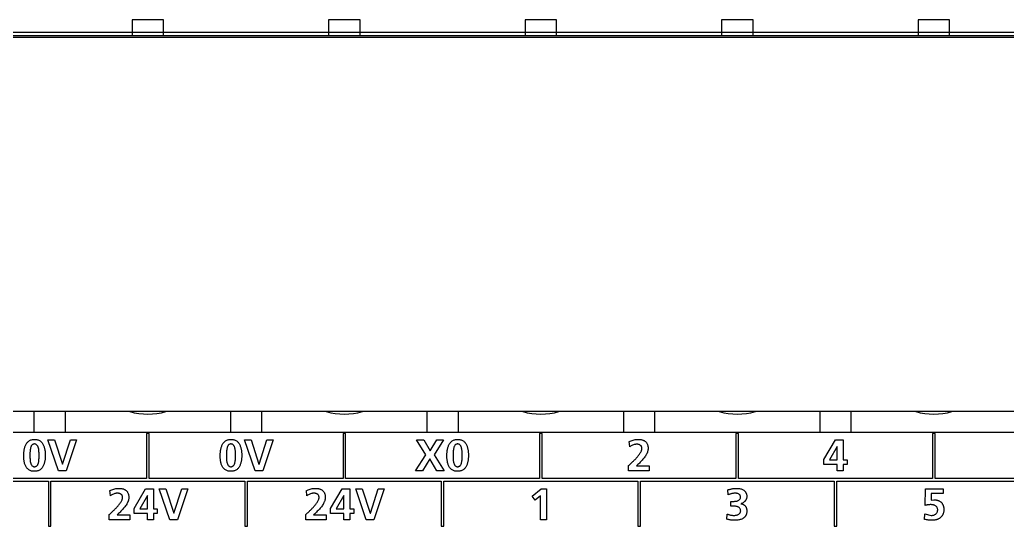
# Model space of a CAD drawing. Extents: x 147 to 432, y 261 to 358.
# Drawn here: x 211.81 to 250.1, y 336.33 to 355.98 of the extents above; entities that cross this region are included whole.
import ezdxf

# ---------------------------------------------------------------- set-up
doc = ezdxf.new("R2010")
doc.units = 0
doc.header["$MEASUREMENT"] = 0
doc.layers.get('0').update_dxf_attribs({"linetype": 'CONTINUOUS'})

msp = doc.modelspace()

# ---------------------------------------------------------------- linework, layer by layer
at = {"color": 7, "linetype": 'Continuous'}
for p, q in [((216.16553, 355.97723), (216.16553, 355.35938)), ((223.78553, 355.97723), (223.78553, 355.35938)), ((231.40553, 355.97723), (231.40553, 355.35938)), ((239.02553, 355.97723), (239.02553, 355.35938)), ((246.64553, 355.97723), (246.64553, 355.35938)), ((291.57553, 355.47723), (187.35553, 355.47723)), ((427.12073, 355.35939), (188.24033, 355.35939)), ((212.35553, 340.7772), (212.35553, 339.97721)), ((213.57553, 339.97721), (213.57553, 340.7772)), ((219.97553, 340.7772), (219.97553, 339.97721)), ((221.19553, 339.97721), (221.19553, 340.7772)), ((227.59553, 340.7772), (227.59553, 339.97721)), ((228.81553, 339.97721), (228.81553, 340.7772)), ((235.21553, 340.7772), (235.21553, 339.97721)), ((236.43553, 339.97721), (236.43553, 340.7772)), ((242.83553, 340.7772), (242.83553, 339.97721)), ((244.05553, 339.97721), (244.05553, 340.7772)), ((216.82416, 339.92695), (216.72425, 339.92695)), ((216.72425, 339.92695), (216.72425, 338.1765)), ((216.82416, 338.1765), (216.82416, 339.92695)), ((224.34411, 339.92695), (224.34411, 338.1765)), ((224.44402, 339.92695), (224.34411, 339.92695)), ((224.44402, 338.1765), (224.44402, 339.92695)), ((232.06388, 339.92695), (231.96397, 339.92695)), ((231.96397, 339.92695), (231.96397, 338.1765)), ((232.06388, 338.1765), (232.06388, 339.92695)), ((239.58384, 339.92695), (239.58384, 338.1765)), ((239.68374, 339.92695), (239.58384, 339.92695)), ((239.68374, 338.1765), (239.68374, 339.92695)), ((247.30361, 339.92695), (247.2037, 339.92695)), ((247.2037, 339.92695), (247.2037, 338.1765)), ((247.30361, 338.1765), (247.30361, 339.92695)), ((213.31137, 338.47863), (212.89933, 339.67718)), ((212.89933, 339.67718), (213.15685, 339.67718)), ((213.15685, 339.67718), (213.46433, 338.73615)), ((213.46777, 338.73615), (213.77163, 339.67718)), ((214.01038, 339.67718), (213.60678, 338.47863)), ((213.77163, 339.67718), (214.01038, 339.67718)), ((220.51919, 339.67718), (220.77672, 339.67718)), ((220.93123, 338.47863), (220.51919, 339.67718)), ((220.77672, 339.67718), (221.08419, 338.73615)), ((221.08763, 338.73615), (221.39149, 339.67718)), ((221.63024, 339.67718), (221.22664, 338.47863)), ((221.39149, 339.67718), (221.63024, 339.67718)), ((227.55201, 339.10202), (227.19493, 339.67718)), ((227.19493, 339.67718), (227.47312, 339.67718)), ((227.47312, 339.67718), (227.72375, 339.24964)), ((227.72375, 339.24964), (227.97972, 339.67718)), ((228.23724, 339.67718), (227.87654, 339.10202)), ((227.97972, 339.67718), (228.23724, 339.67718)), ((235.46298, 339.41277), (235.44421, 339.61189)), ((242.99362, 338.92167), (243.44183, 339.67718)), ((243.50694, 339.42655), (243.20997, 338.90617)), ((243.44183, 339.67718), (243.74052, 339.67718)), ((243.51038, 339.42655), (243.50694, 339.42655)), ((243.51038, 338.90617), (243.51038, 339.42655)), ((243.74052, 339.67718), (243.74052, 338.90617)), ((227.15875, 338.47863), (227.55201, 339.10202)), ((227.70997, 338.94579), (227.43023, 338.47863)), ((227.98644, 338.47863), (227.70997, 338.94579)), ((227.87654, 339.10202), (228.2698, 338.47863)), ((213.46433, 338.73615), (213.46777, 338.73615)), ((221.08419, 338.73615), (221.08763, 338.73615)), ((235.41665, 338.47863), (235.41665, 338.67948)), ((235.72395, 338.66759), (236.2135, 338.66759)), ((236.2135, 338.66759), (236.2135, 338.47863)), ((242.99362, 338.72754), (242.99362, 338.92167)), ((243.51038, 338.72754), (242.99362, 338.72754)), ((243.20997, 338.90617), (243.51038, 338.90617)), ((243.51038, 338.47863), (243.51038, 338.72754)), ((243.74052, 338.90617), (243.89331, 338.90617)), ((243.89331, 338.72754), (243.74052, 338.72754)), ((243.74052, 338.72754), (243.74052, 338.47863)), ((243.89331, 338.90617), (243.89331, 338.72754)), ((216.72425, 338.1765), (209.20395, 338.1765)), ((213.60678, 338.47863), (213.31137, 338.47863)), ((224.34411, 338.1765), (216.82416, 338.1765)), ((221.22664, 338.47863), (220.93123, 338.47863)), ((231.96397, 338.1765), (224.44402, 338.1765)), ((227.43023, 338.47863), (227.15875, 338.47863)), ((228.2698, 338.47863), (227.98644, 338.47863)), ((239.58384, 338.1765), (232.06388, 338.1765)), ((236.2135, 338.47863), (235.41665, 338.47863)), ((247.2037, 338.1765), (239.68374, 338.1765)), ((243.74052, 338.47863), (243.51038, 338.47863)), ((254.82356, 338.1765), (247.30361, 338.1765)), ((205.49444, 338.07659), (212.91432, 338.07659)), ((212.91432, 338.07659), (212.91432, 336.32682)), ((213.01423, 336.32682), (213.01423, 338.07659)), ((213.01423, 338.07659), (220.53418, 338.07659)), ((220.53418, 338.07659), (220.53418, 336.32682)), ((220.63409, 338.07659), (228.15404, 338.07659)), ((220.63409, 336.32682), (220.63409, 338.07659)), ((228.15404, 338.07659), (228.15404, 336.32682)), ((228.25395, 338.07659), (235.7739, 338.07659)), ((228.25395, 336.32682), (228.25395, 338.07659)), ((235.7739, 338.07659), (235.7739, 336.32682)), ((235.87381, 338.07659), (243.39377, 338.07659)), ((235.87381, 336.32682), (235.87381, 338.07659)), ((243.39377, 338.07659), (243.39377, 336.32682)), ((243.49367, 336.32682), (243.49367, 338.07659)), ((243.49367, 338.07659), (251.01363, 338.07659)), ((215.32244, 337.51245), (215.30349, 337.71158)), ((216.24021, 337.02136), (216.68842, 337.77686)), ((216.7537, 337.52623), (216.45657, 337.00585)), ((216.68842, 337.77686), (216.98728, 337.77686)), ((216.75715, 337.52623), (216.7537, 337.52623)), ((216.75715, 337.00585), (216.75715, 337.52623)), ((216.98728, 337.77686), (216.98728, 337.00585)), ((217.21397, 337.77686), (217.47166, 337.77686)), ((217.62618, 336.57832), (217.21397, 337.77686)), ((217.47166, 337.77686), (217.77897, 336.83584)), ((217.78241, 336.83584), (218.08627, 337.77686)), ((218.32501, 337.77686), (217.92142, 336.57832)), ((218.08627, 337.77686), (218.32501, 337.77686)), ((222.94265, 337.51245), (222.9237, 337.71158)), ((223.86042, 337.02136), (224.30863, 337.77686)), ((224.37391, 337.52623), (224.07677, 337.00585)), ((224.30863, 337.77686), (224.60749, 337.77686)), ((224.37736, 337.52623), (224.37391, 337.52623)), ((224.37736, 337.00585), (224.37736, 337.52623)), ((224.60749, 337.77686), (224.60749, 337.00585)), ((224.83418, 337.77686), (225.09187, 337.77686)), ((225.24638, 336.57832), (224.83418, 337.77686)), ((225.09187, 337.77686), (225.39917, 336.83584)), ((225.40262, 336.83584), (225.70647, 337.77686)), ((225.94522, 337.77686), (225.54163, 336.57832)), ((225.70647, 337.77686), (225.94522, 337.77686)), ((231.67269, 337.49523), (232.02288, 337.77686)), ((231.79292, 337.33899), (231.67269, 337.49523)), ((231.9955, 337.50384), (231.79292, 337.33899)), ((231.9955, 336.57832), (231.9955, 337.50384)), ((232.02288, 337.77686), (232.23596, 337.77686)), ((232.23596, 337.77686), (232.23596, 336.57832)), ((239.28497, 337.54501), (239.27119, 337.73742)), ((246.91689, 337.13298), (246.92895, 337.77686)), ((246.92895, 337.77686), (247.61745, 337.77686)), ((247.15547, 337.59824), (247.15047, 337.34244)), ((247.61745, 337.59824), (247.15547, 337.59824)), ((247.61745, 337.77686), (247.61745, 337.59824)), ((239.38454, 337.10369), (239.38454, 337.29266)), ((239.38454, 337.29266), (239.49444, 337.29266)), ((239.50133, 337.10369), (239.38454, 337.10369)), ((247.15047, 337.34244), (247.26037, 337.3545)), ((215.2761, 336.57832), (215.2761, 336.77916)), ((215.58341, 336.76728), (216.07278, 336.76728)), ((216.07278, 336.76728), (216.07278, 336.57832)), ((216.24021, 336.82722), (216.24021, 337.02136)), ((216.75715, 336.82722), (216.24021, 336.82722)), ((216.45657, 337.00585), (216.75715, 337.00585)), ((216.75715, 336.57832), (216.75715, 336.82722)), ((216.98728, 337.00585), (217.14007, 337.00585)), ((217.14007, 336.82722), (216.98728, 336.82722)), ((216.98728, 336.82722), (216.98728, 336.57832)), ((217.14007, 337.00585), (217.14007, 336.82722)), ((217.77897, 336.83584), (217.78241, 336.83584)), ((222.89631, 336.57832), (222.89631, 336.77916)), ((223.20361, 336.76728), (223.69299, 336.76728)), ((223.69299, 336.76728), (223.69299, 336.57832)), ((223.86042, 336.82722), (223.86042, 337.02136)), ((224.37736, 336.82722), (223.86042, 336.82722)), ((224.07677, 337.00585), (224.37736, 337.00585)), ((224.37736, 336.57832), (224.37736, 336.82722)), ((224.60749, 337.00585), (224.76028, 337.00585)), ((224.60749, 336.82722), (224.60749, 336.57832)), ((224.76028, 336.82722), (224.60749, 336.82722)), ((224.76028, 337.00585), (224.76028, 336.82722)), ((225.39917, 336.83584), (225.40262, 336.83584)), ((239.23347, 336.59726), (239.24725, 336.80156)), ((246.89967, 336.5921), (246.90484, 336.80673)), ((246.90484, 336.80673), (247.15047, 336.74661)), ((212.91432, 336.32682), (213.01423, 336.32682)), ((216.07278, 336.57832), (215.2761, 336.57832)), ((216.98728, 336.57832), (216.75715, 336.57832)), ((217.92142, 336.57832), (217.62618, 336.57832)), ((220.53418, 336.32682), (220.63409, 336.32682)), ((223.69299, 336.57832), (222.89631, 336.57832)), ((224.60749, 336.57832), (224.37736, 336.57832)), ((225.54163, 336.57832), (225.24638, 336.57832)), ((228.15404, 336.32682), (228.25395, 336.32682)), ((232.23596, 336.57832), (231.9955, 336.57832)), ((235.7739, 336.32682), (235.87381, 336.32682)), ((243.39377, 336.32682), (243.49367, 336.32682))]:
    msp.add_line(p, q, dxfattribs=at)
for points in [[(217.38553, 355.97723), (216.16553, 355.97723)], [(217.38553, 355.35938), (217.38553, 355.97723)], [(225.00553, 355.97723), (223.78553, 355.97723)], [(225.00553, 355.35938), (225.00553, 355.97723)], [(232.62553, 355.97723), (231.40553, 355.97723)], [(232.62553, 355.35938), (232.62553, 355.97723)], [(240.24553, 355.97723), (239.02553, 355.97723)], [(240.24553, 355.35938), (240.24553, 355.97723)], [(247.86553, 355.97723), (246.64553, 355.97723)], [(247.86553, 355.35938), (247.86553, 355.97723)], [(431.72205, 355.29359), (183.639, 355.29359)], [(429.90553, 340.77723), (185.45553, 340.77723)], [(185.05553, 339.97723), (430.30553, 339.97723)], [(239.49444, 337.29266), (239.51488, 337.29291), (239.535303, 337.293861), (239.555685, 337.295486), (239.575992, 337.297852), (239.596181, 337.301073), (239.616189, 337.30527), (239.635934, 337.310565), (239.655297, 337.317118), (239.67411, 337.325112), (239.692126, 337.33476), (239.709011, 337.346269), (239.724307, 337.359815), (239.737458, 337.375441), (239.747913, 337.392984), (239.755273, 337.412038), (239.75938, 337.432038), (239.760577, 337.452435), (239.75941, 337.472839), (239.755896, 337.49297), (239.749529, 337.51321), (239.740487, 337.531525), (239.728622, 337.548148), (239.714247, 337.562659), (239.698128, 337.57468), (239.680282, 337.584632), (239.661417, 337.592493), (239.641881, 337.598504), (239.62192, 337.602912), (239.601703, 337.605939), (239.58134, 337.607754), (239.56091, 337.608517), (239.540465, 337.608414), (239.520037, 337.607574), (239.499649, 337.60605), (239.479325, 337.603828), (239.459089, 337.600911), (239.438964, 337.597306), (239.418974, 337.593018), (239.399139, 337.588057), (239.379189, 337.582342), (239.359734, 337.576056), (239.340497, 337.569131), (239.321497, 337.56158), (239.30275, 337.553421), (239.28497, 337.54501)], [(247.15047, 336.74661), (247.172246, 336.747192), (247.193958, 336.749015), (247.215528, 336.752091), (247.236863, 336.756503), (247.257851, 336.762346), (247.278352, 336.769715), (247.298188, 336.77872), (247.317137, 336.789462), (247.334932, 336.802022), (247.351268, 336.816426), (247.365821, 336.832627), (247.378305, 336.85047), (247.388503, 336.869712), (247.396319, 336.890038), (247.401786, 336.911123), (247.405035, 336.932655), (247.40625, 336.954401), (247.40559, 336.976183), (247.402905, 336.997798), (247.397945, 337.019006), (247.390876, 337.038731), (247.381068, 337.058174), (247.368851, 337.0762), (247.354441, 337.092529), (247.338171, 337.107005), (247.320379, 337.119605), (247.301437, 337.130362), (247.281617, 337.139405), (247.261151, 337.146872), (247.2409, 337.152729), (247.21964, 337.157495), (247.198147, 337.161073), (247.176499, 337.16355), (247.154758, 337.164997), (247.132974, 337.165524), (247.111186, 337.165271), (247.089413, 337.164397), (247.067675, 337.162887), (247.045993, 337.16072), (247.024389, 337.15788), (247.002886, 337.154358), (246.981506, 337.150148), (246.960274, 337.145253), (246.939209, 337.139679), (246.918332, 337.133438)]]:
    msp.add_lwpolyline(points, dxfattribs=at)
for points in [[(211.96054, 339.07446, -0.010953), (211.961595, 339.130794, -0.010492), (211.965059, 339.187038, -0.011932), (211.971022, 339.24307, -0.013786), (211.979853, 339.298719, -0.015828), (211.991962, 339.353745, -0.018686), (212.007819, 339.407807, -0.02217), (212.028021, 339.460394, -0.026656), (212.053245, 339.510755, -0.031873), (212.084157, 339.557826, -0.037171), (212.12126, 339.600175, -0.041909), (212.164558, 339.636136, -0.043154), (212.213321, 339.664244, -0.041311), (212.266158, 339.683668, -0.037377), (212.321376, 339.694552, -0.030607), (212.377587, 339.697851, -0.029986), (212.433833, 339.694544, -0.034972), (212.489139, 339.683989, -0.039622), (212.542263, 339.665339, -0.043165), (212.59153, 339.638125, -0.042645), (212.635438, 339.602906, -0.038563), (212.673048, 339.561014, -0.03347), (212.704243, 339.514132, -0.027839), (212.729489, 339.46378, -0.023048), (212.749496, 339.411118, -0.019124), (212.765019, 339.356959, -0.015896), (212.776723, 339.301843, -0.013545), (212.78517, 339.246118, -0.011596), (212.790817, 339.190052, -0.010022), (212.794038, 339.133794, -0.009019), (212.795118, 339.077455, -0.009067), (212.794201, 339.021111, -0.010344), (212.791099, 338.964848, -0.01185), (212.785506, 338.908779, -0.013714), (212.777068, 338.853068, -0.016098), (212.765329, 338.797962, -0.01931), (212.749732, 338.743826, -0.023189), (212.729617, 338.691208, -0.027989), (212.70424, 338.640926, -0.03297), (212.673449, 338.594849, -0.038512), (212.635804, 338.552988, -0.042592), (212.591884, 338.517793, -0.042884), (212.54262, 338.490571, -0.039722), (212.48951, 338.471893, -0.035149), (212.434221, 338.461358, -0.028852), (212.378014, 338.457965, -0.028084), (212.321731, 338.460769, -0.033589), (212.266265, 338.470463, -0.038627), (212.212772, 338.488041, -0.043432), (212.162908, 338.514143, -0.043429), (212.118298, 338.548467, -0.04033), (212.080101, 338.589818, -0.035307), (212.048568, 338.636469, -0.029276), (212.023292, 338.686803, -0.024134), (212.003514, 338.739549, -0.019706), (211.988407, 338.793826, -0.016166), (211.977225, 338.84905, -0.013601), (211.969336, 338.904843, -0.011238), (211.96423, 338.960959, -0.00889), (211.961378, 339.017238, -0.009359)], [(212.55465, 339.07446), (212.554612, 339.109443), (212.554179, 339.144424), (212.553222, 339.180047), (212.551519, 339.214987), (212.548863, 339.249868), (212.545039, 339.28464), (212.539763, 339.319219), (212.53266, 339.353467, 0.019545), (212.523244, 339.387149, 0.025877), (212.510821, 339.419832, 0.036257), (212.494478, 339.450723, 0.049722), (212.473152, 339.478387, 0.065162), (212.44607, 339.500392, 0.071121), (212.414126, 339.514314, 0.062212), (212.379612, 339.519189, 0.060898), (212.344815, 339.515785, 0.072691), (212.312904, 339.503542, 0.067222), (212.285052, 339.482535, 0.052771), (212.263067, 339.455411, 0.037834), (212.246243, 339.424771, 0.026839), (212.23349, 339.392211, 0.020192), (212.223832, 339.358597), (212.216545, 339.324385), (212.211121, 339.289827), (212.207171, 339.255069), (212.204412, 339.220196), (212.20261, 339.18526), (212.20157, 339.150292), (212.201111, 339.115312), (212.201012, 339.080329), (212.201032, 339.045345), (212.201308, 339.010363), (212.202097, 338.975389), (212.203607, 338.940439), (212.206045, 338.905543), (212.209643, 338.870747), (212.214688, 338.836133), (212.221562, 338.801838, 0.019634), (212.230762, 338.768097, 0.026154), (212.242999, 338.735344, 0.03683), (212.259215, 338.704388, 0.050678), (212.280512, 338.676705, 0.066329), (212.307668, 338.654793, 0.072566), (212.339722, 338.641151, 0.061151), (212.374288, 338.636604, 0.058766), (212.409077, 338.640101, 0.068343), (212.440901, 338.651929, 0.066189), (212.4692, 338.672332, 0.053578), (212.491759, 338.698977, 0.039232), (212.509089, 338.729331, 0.028074), (212.522208, 338.761744, 0.021135), (212.532099, 338.795289), (212.539511, 338.829474), (212.544975, 338.864025), (212.548903, 338.898785), (212.551601, 338.933663), (212.553305, 338.968604), (212.554222, 339.003575), (212.554627, 339.038556)], [(219.58041, 339.07446, -0.010952), (219.581465, 339.130794, -0.010491), (219.584929, 339.187038, -0.011931), (219.590891, 339.24307, -0.013786), (219.599722, 339.298718, -0.015828), (219.61183, 339.353745, -0.018686), (219.627686, 339.407807, -0.022171), (219.647888, 339.460394, -0.026657), (219.673111, 339.510755, -0.031874), (219.704023, 339.557827, -0.037172), (219.741125, 339.600175, -0.041909), (219.784424, 339.636136, -0.043154), (219.833187, 339.664244, -0.04131), (219.886024, 339.683668, -0.037376), (219.941241, 339.694552, -0.030606), (219.997453, 339.697851, -0.029986), (220.053699, 339.694544, -0.034974), (220.109005, 339.683989, -0.039623), (220.162128, 339.665339, -0.043167), (220.211395, 339.638124, -0.042646), (220.255302, 339.602906, -0.038563), (220.292911, 339.561012, -0.033469), (220.324106, 339.51413, -0.027839), (220.34935, 339.463778, -0.023047), (220.369357, 339.411116, -0.019123), (220.38488, 339.356957, -0.015895), (220.396584, 339.301841, -0.013544), (220.405031, 339.246118, -0.011596), (220.410677, 339.190052, -0.010022), (220.413898, 339.133795, -0.009018), (220.414978, 339.077455, -0.009067), (220.414061, 339.021112, -0.010343), (220.41096, 338.964849, -0.011849), (220.405367, 338.908779, -0.013713), (220.39693, 338.853069, -0.016097), (220.385192, 338.797963, -0.01931), (220.369595, 338.743826, -0.023189), (220.349482, 338.691208, -0.027989), (220.324105, 338.640926, -0.032971), (220.293316, 338.594849, -0.038513), (220.255671, 338.552987, -0.042593), (220.211751, 338.517792, -0.042886), (220.162487, 338.490571, -0.039722), (220.109378, 338.471892, -0.035149), (220.054089, 338.461358, -0.028852), (219.997882, 338.457965, -0.028084), (219.941599, 338.460769, -0.033587), (219.886133, 338.470463, -0.038626), (219.83264, 338.488041, -0.043432), (219.782776, 338.514142, -0.043429), (219.738165, 338.548465, -0.040331), (219.699968, 338.589816, -0.035309), (219.668435, 338.636466, -0.029277), (219.64316, 338.686801, -0.024135), (219.623381, 338.739547, -0.019707), (219.608275, 338.793824, -0.016166), (219.597094, 338.849048, -0.013601), (219.589205, 338.904841, -0.011237), (219.584099, 338.960956, -0.008889), (219.581248, 339.017236, -0.009359)], [(220.17451, 339.07446), (220.174472, 339.109443), (220.174039, 339.144424), (220.173082, 339.180047), (220.171379, 339.214987), (220.168723, 339.249868), (220.164899, 339.28464), (220.159624, 339.319219), (220.152521, 339.353467, 0.019544), (220.143105, 339.387149, 0.025876), (220.130683, 339.419832, 0.036256), (220.114341, 339.450723, 0.049723), (220.093015, 339.478388, 0.065165), (220.065933, 339.500393, 0.071129), (220.03399, 339.514315, 0.062214), (219.999476, 339.519189, 0.060897), (219.964678, 339.515784, 0.072675), (219.932771, 339.503542, 0.067219), (219.904919, 339.482536, 0.052772), (219.882932, 339.455413, 0.037836), (219.866107, 339.424774, 0.026841), (219.853353, 339.392214, 0.020194), (219.843694, 339.358601), (219.836406, 339.324389), (219.830982, 339.289831), (219.827032, 339.255073), (219.824272, 339.2202), (219.82247, 339.185264), (219.821431, 339.150296), (219.820971, 339.115316), (219.820872, 339.080333), (219.820892, 339.045349), (219.821168, 339.010367), (219.821957, 338.975393), (219.823467, 338.940443), (219.825905, 338.905546), (219.829503, 338.870751), (219.834548, 338.836137), (219.841423, 338.801842, 0.019634), (219.850622, 338.768101, 0.026154), (219.86286, 338.735349, 0.036829), (219.879076, 338.704392, 0.050675), (219.900373, 338.676709, 0.066325), (219.927529, 338.654797, 0.072558), (219.959582, 338.641153, 0.061152), (219.994147, 338.636605, 0.058765), (220.028937, 338.640099, 0.068366), (220.060768, 338.651929, 0.066192), (220.089067, 338.672333, 0.053577), (220.111625, 338.698979, 0.039231), (220.128953, 338.729334, 0.028072), (220.142071, 338.761747, 0.021134), (220.151962, 338.795293), (220.159373, 338.829477), (220.164837, 338.864029), (220.168764, 338.898789), (220.171461, 338.933667), (220.173166, 338.968608), (220.174082, 339.003579), (220.174487, 339.03856)], [(228.37194, 339.07446, -0.010939), (228.372993, 339.130795, -0.010478), (228.376452, 339.18704, -0.01192), (228.382406, 339.243074, -0.013777), (228.391228, 339.298725, -0.015821), (228.403324, 339.353755, -0.018682), (228.419169, 339.407821, -0.022171), (228.439358, 339.460414, -0.026663), (228.464571, 339.510782, -0.031889), (228.495475, 339.55786, -0.037195), (228.532573, 339.600213, -0.041937), (228.575873, 339.636175, -0.04318), (228.62464, 339.664277, -0.041325), (228.677481, 339.683692, -0.037381), (228.732701, 339.694563, -0.03059), (228.788915, 339.697851, -0.029973), (228.845161, 339.694536, -0.034945), (228.900468, 339.683977, -0.039596), (228.953593, 339.665329, -0.043144), (229.002865, 339.638121, -0.042634), (229.04678, 339.602911, -0.038562), (229.084401, 339.561027, -0.033476), (229.115607, 339.514151, -0.027849), (229.140862, 339.463803, -0.023057), (229.160877, 339.411144, -0.019132), (229.176407, 339.356985, -0.015903), (229.188116, 339.301869, -0.013556), (229.196569, 339.246118, -0.011599), (229.202217, 339.190051, -0.010024), (229.205438, 339.133793, -0.009019), (229.206518, 339.077452, -0.009068), (229.205601, 339.021108, -0.010346), (229.202498, 338.964844, -0.011854), (229.196904, 338.908774, -0.013719), (229.188464, 338.853063, -0.016104), (229.176722, 338.797956, -0.019317), (229.16112, 338.743821, -0.023197), (229.140999, 338.691204, -0.027996), (229.115614, 338.640925, -0.032977), (229.084813, 338.594849, -0.038509), (229.047159, 338.552994, -0.04258), (229.003232, 338.517806, -0.042863), (228.953965, 338.490588, -0.039696), (228.900855, 338.471909, -0.035123), (228.845566, 338.461368, -0.028852), (228.789359, 338.457966, -0.028084), (228.733074, 338.46076, -0.033612), (228.677606, 338.470447, -0.038654), (228.624112, 338.488026, -0.043455), (228.57425, 338.514132, -0.043443), (228.529645, 338.548464, -0.040336), (228.491456, 338.589824, -0.035304), (228.459932, 338.636481, -0.029268), (228.434666, 338.686822, -0.024125), (228.414895, 338.739571, -0.019698), (228.399794, 338.793851, -0.016159), (228.388617, 338.849077, -0.013595), (228.380731, 338.904871, -0.011233), (228.375627, 338.960988, -0.008888), (228.372777, 339.017268, -0.009353)], [(228.96605, 339.07446), (228.966012, 339.109447), (228.965578, 339.144431), (228.964621, 339.180047), (228.962916, 339.214991), (228.960257, 339.249876), (228.956428, 339.28465), (228.951147, 339.319232), (228.944035, 339.353483, 0.019565), (228.934609, 339.387165, 0.025899), (228.922172, 339.419847, 0.036277), (228.905814, 339.450734, 0.049724), (228.884471, 339.478391, 0.065123), (228.857376, 339.500386, 0.071009), (228.825427, 339.514305, 0.062151), (228.79091, 339.519188, 0.060842), (228.756107, 339.515799, 0.072836), (228.724132, 339.503541, 0.067229), (228.696279, 339.482531, 0.052772), (228.674292, 339.455403, 0.037835), (228.657467, 339.424759, 0.026838), (228.644714, 339.392195, 0.020191), (228.635057, 339.358577), (228.627771, 339.324361), (228.622347, 339.289799), (228.618398, 339.255038), (228.615639, 339.22016), (228.613839, 339.18522), (228.6128, 339.150249), (228.612341, 339.115265), (228.612242, 339.080278), (228.612262, 339.045291), (228.612539, 339.010305), (228.613329, 338.975327), (228.614841, 338.940373), (228.617281, 338.905473), (228.620882, 338.870674), (228.625931, 338.836057), (228.632811, 338.80176, 0.019651), (228.642018, 338.768017, 0.026176), (228.654265, 338.735263, 0.036864), (228.670495, 338.70431, 0.050729), (228.691809, 338.676636, 0.066355), (228.718984, 338.654741, 0.072595), (228.751053, 338.641125, 0.061086), (228.785625, 338.636603, 0.058729), (228.820416, 338.640118, 0.068102), (228.852182, 338.651924, 0.06614), (228.880497, 338.672312, 0.053585), (228.903076, 338.698944, 0.039261), (228.920426, 338.729291, 0.028105), (228.933562, 338.761701, 0.021161), (228.943467, 338.795246), (228.950889, 338.829432), (228.956361, 338.863986), (228.960294, 338.898749), (228.962996, 338.933631), (228.964703, 338.968576), (228.965621, 339.00355), (228.966027, 339.038535)]]:
    msp.add_lwpolyline(points, format="xyb", close=True, dxfattribs=at)
for points in [[(235.41665, 338.67948), (235.440006, 338.70147), (235.463475, 338.723339), (235.48706, 338.745083), (235.510659, 338.766812), (235.53417, 338.788636), (235.557554, 338.810596), (235.580798, 338.832704), (235.603885, 338.854976), (235.626788, 338.877437), (235.649481, 338.90011), (235.671936, 338.923018), (235.694123, 338.946187), (235.71601, 338.969639), (235.737562, 338.993399), (235.75873, 339.017501), (235.779461, 339.04198), (235.799697, 339.066869), (235.819349, 339.09222), (235.838313, 339.118089), (235.856476, 339.144531), (235.873658, 339.171619), (235.889635, 339.199432), (235.90413, 339.228025), (235.916658, 339.257517, 0.023679), (235.926629, 339.288003, 0.031283), (235.933238, 339.319438, 0.04074), (235.93527, 339.351423, 0.049218), (235.931537, 339.383233, 0.056124), (235.921228, 339.41354, 0.057807), (235.904302, 339.440707, 0.053426), (235.881777, 339.463461, 0.046131), (235.855184, 339.481322, 0.039195), (235.82594, 339.494427, 0.033862), (235.795096, 339.503153, 0.030954), (235.763383, 339.50785, 0.027142), (235.731334, 339.508809, 0.022195), (235.699341, 339.506607, 0.02044), (235.667646, 339.501715), (235.636429, 339.494362), (235.605919, 339.484869), (235.575957, 339.473421), (235.546692, 339.460291), (235.518131, 339.445693), (235.49026, 339.429814), (235.46298, 339.41277)], [(235.44421, 339.61189, -0.012763), (235.480149, 339.628989), (235.516913, 339.644238), (235.55439, 339.657638), (235.59248, 339.669178), (235.631091, 339.678835), (235.670132, 339.686576), (235.709199, 339.692317, -0.012978), (235.74882, 339.696087, -0.013406), (235.788583, 339.69777, -0.014828), (235.828376, 339.697216, -0.017168), (235.868051, 339.69412, -0.019755), (235.907389, 339.688112, -0.022338), (235.945629, 339.678927, -0.02599), (235.98324, 339.66595, -0.029447), (236.019179, 339.648892, -0.032793), (236.052713, 339.627501, -0.035256), (236.083034, 339.601764, -0.035355), (236.10902, 339.57246, -0.034973), (236.130943, 339.539277, -0.032668), (236.148191, 339.503434, -0.029464), (236.160869, 339.465727, -0.025159), (236.169342, 339.426856, -0.02154), (236.174198, 339.38736, -0.022128), (236.1756, 339.34748, -0.022815), (236.173425, 339.307744, -0.023835), (236.167562, 339.268388, -0.022385), (236.158038, 339.229761, -0.019213), (236.145335, 339.192045, -0.016813), (236.12996, 339.155335, -0.014772), (236.112299, 339.119669, -0.012904), (236.092694, 339.085033), (236.071448, 339.051377), (236.048827, 339.018627), (236.025044, 338.986711), (236.000283, 338.955546), (235.974695, 338.925057), (235.948414, 338.895163), (235.921554, 338.865788), (235.894154, 338.83679), (235.866426, 338.808231), (235.838385, 338.779982), (235.810114, 338.751961), (235.781722, 338.724063), (235.753289, 338.696206), (235.724796, 338.668412)], [(215.30349, 337.71158, -0.012786), (215.339434, 337.728679), (215.376203, 337.743924), (215.413686, 337.757319), (215.451782, 337.768854), (215.490398, 337.778508), (215.529442, 337.786249), (215.568622, 337.792005, -0.012963), (215.608247, 337.795776, -0.013398), (215.648014, 337.797459, -0.014828), (215.687811, 337.796907, -0.017168), (215.72749, 337.793813, -0.019756), (215.766832, 337.787805, -0.022348), (215.805091, 337.778616, -0.025993), (215.842705, 337.765638, -0.029451), (215.878648, 337.748577, -0.032797), (215.912184, 337.727183, -0.03526), (215.942507, 337.701442, -0.035339), (215.96848, 337.67215, -0.034976), (215.990405, 337.638964, -0.032671), (216.007654, 337.603117, -0.029466), (216.020332, 337.565406, -0.02516), (216.028805, 337.526531, -0.021542), (216.03366, 337.487031, -0.022117), (216.03506, 337.44717, -0.022816), (216.032885, 337.407431, -0.023837), (216.027021, 337.36807, -0.022386), (216.017495, 337.32944, -0.019214), (216.004791, 337.291721, -0.016814), (215.989414, 337.255007, -0.014773), (215.97175, 337.219337, -0.012905), (215.952143, 337.184699), (215.930893, 337.15104), (215.908269, 337.118287), (215.884482, 337.086369), (215.859718, 337.055202), (215.834127, 337.024711), (215.807842, 336.994814), (215.780979, 336.965438), (215.753612, 336.936477), (215.725882, 336.907915), (215.697837, 336.879663), (215.669563, 336.851641), (215.641169, 336.823739), (215.612733, 336.79588), (215.584237, 336.768084)], [(222.9237, 337.71158, -0.01279), (222.959643, 337.728679), (222.996412, 337.743925), (223.033895, 337.75732), (223.071991, 337.768855), (223.110606, 337.778509), (223.149651, 337.78625), (223.188826, 337.792005, -0.012963), (223.228451, 337.795776, -0.013399), (223.268218, 337.797459, -0.014829), (223.308015, 337.796907, -0.017168), (223.347694, 337.793812, -0.019756), (223.387036, 337.787804, -0.022346), (223.425291, 337.778616, -0.025992), (223.462905, 337.765638, -0.02945), (223.498847, 337.748578, -0.032797), (223.532384, 337.727183, -0.03526), (223.562706, 337.701442, -0.03534), (223.58868, 337.67215, -0.034976), (223.610605, 337.638964, -0.03267), (223.627854, 337.603118, -0.029466), (223.640532, 337.565406, -0.02516), (223.649005, 337.526532, -0.021542), (223.653859, 337.487032, -0.022117), (223.65526, 337.44717, -0.022815), (223.653085, 337.407431, -0.023836), (223.647221, 337.36807, -0.022385), (223.637696, 337.32944, -0.019213), (223.624992, 337.291721, -0.016814), (223.609615, 337.255007, -0.014773), (223.591952, 337.219338, -0.012905), (223.572345, 337.184699), (223.551096, 337.15104), (223.528472, 337.118288), (223.504686, 337.086369), (223.479922, 337.055202), (223.454332, 337.024711), (223.428047, 336.994815), (223.401183, 336.965438), (223.373817, 336.936477), (223.346086, 336.907916), (223.318041, 336.879664), (223.289767, 336.851642), (223.261373, 336.823741), (223.232937, 336.795883), (223.20444, 336.768087)], [(239.27119, 337.73742), (239.298236, 337.747451), (239.325628, 337.756493), (239.353319, 337.764574), (239.381265, 337.771723), (239.409074, 337.777891), (239.437417, 337.783252), (239.465913, 337.787741), (239.49453, 337.791372), (239.523242, 337.794158), (239.552023, 337.7961), (239.580847, 337.797243), (239.609691, 337.797519), (239.638525, 337.796708), (239.667365, 337.794654), (239.696012, 337.791288), (239.724471, 337.786583), (239.752656, 337.780455), (239.780462, 337.77279), (239.80775, 337.763451), (239.834346, 337.752294), (239.860022, 337.739163), (239.884498, 337.723916, -0.0247), (239.907437, 337.706444, -0.026637), (239.928459, 337.686709, -0.028501), (239.947181, 337.664785, -0.028865), (239.963257, 337.640851, -0.028858), (239.976472, 337.615227, -0.027348), (239.986711, 337.588277), (239.993966, 337.56087), (239.998633, 337.532417), (240.000804, 337.503659), (240.000769, 337.475632), (239.998495, 337.446881), (239.99366, 337.418454, -0.026429), (239.986004, 337.390654, -0.028325), (239.975355, 337.36386, -0.029231), (239.961685, 337.338475, -0.029018), (239.945147, 337.314858, -0.027435), (239.926053, 337.293253, -0.024885), (239.904804, 337.27376), (239.881821, 337.25634), (239.85749, 337.240853), (239.832128, 337.227121), (239.806005, 337.214886), (239.779295, 337.203995)], [(215.2761, 336.77916), (215.299452, 336.801147), (215.322915, 336.823015), (215.346494, 336.844759), (215.370086, 336.866487), (215.39359, 336.888311), (215.416968, 336.91027), (215.440205, 336.932378), (215.463284, 336.954651), (215.48618, 336.977113), (215.508866, 336.999786), (215.531313, 337.022694), (215.553493, 337.045863), (215.575372, 337.069315), (215.596915, 337.093076), (215.618076, 337.117179), (215.638799, 337.141658), (215.659027, 337.166547), (215.678671, 337.191897), (215.697628, 337.217766), (215.715782, 337.244206), (215.732957, 337.271294), (215.748927, 337.299104), (215.763415, 337.327695), (215.775939, 337.357184, 0.023668), (215.785906, 337.387666, 0.031253), (215.792514, 337.419096, 0.040688), (215.794551, 337.451076, 0.04913), (215.790833, 337.482882, 0.056057), (215.780548, 337.513192, 0.057807), (215.76365, 337.540371, 0.053484), (215.741146, 337.563139, 0.046207), (215.714567, 337.58101, 0.039262), (215.68533, 337.59412, 0.03391), (215.654491, 337.602844, 0.03098), (215.622782, 337.607535, 0.02713), (215.590738, 337.608487, 0.022163), (215.558751, 337.606283, 0.020407), (215.527061, 337.601392), (215.495847, 337.594046), (215.465324, 337.584556), (215.435365, 337.573115), (215.406103, 337.559991), (215.377547, 337.545393), (215.349687, 337.529505), (215.32244, 337.51245)], [(222.89631, 336.77916), (222.919662, 336.801147), (222.943125, 336.823015), (222.966704, 336.844759), (222.990296, 336.866487), (223.0138, 336.888311), (223.037178, 336.91027), (223.060415, 336.932378), (223.083494, 336.954651), (223.10639, 336.977113), (223.129076, 336.999786), (223.151523, 337.022694), (223.173703, 337.045863), (223.195582, 337.069315), (223.217125, 337.093076), (223.238286, 337.117179), (223.259009, 337.141658), (223.279237, 337.166547), (223.298881, 337.191897), (223.317838, 337.217766), (223.335992, 337.244206), (223.353167, 337.271294), (223.369137, 337.299104), (223.383625, 337.327695), (223.396149, 337.357184, 0.023668), (223.406116, 337.387666, 0.031253), (223.412724, 337.419096, 0.040688), (223.414761, 337.451076, 0.04913), (223.411043, 337.482882, 0.056057), (223.400758, 337.513192, 0.057807), (223.38386, 337.540371, 0.053484), (223.361356, 337.563139, 0.046207), (223.334777, 337.58101, 0.039262), (223.30554, 337.59412, 0.03391), (223.274701, 337.602844, 0.03098), (223.242992, 337.607535, 0.02713), (223.210948, 337.608487, 0.022163), (223.178961, 337.606283, 0.020407), (223.147271, 337.601392), (223.116057, 337.594046), (223.085534, 337.584556), (223.055575, 337.573115), (223.026313, 337.559991), (222.997757, 337.545393), (222.969897, 337.529505), (222.94265, 337.51245)], [(239.77779, 337.19998, -0.026639), (239.807881, 337.194462, -0.026501), (239.837236, 337.185794, -0.029824), (239.865427, 337.173894, -0.031811), (239.891929, 337.158604, -0.03278), (239.916233, 337.140017, -0.032874), (239.937891, 337.118406, -0.031743), (239.956584, 337.094183, -0.029807), (239.972162, 337.067845, -0.027546), (239.984621, 337.039893, -0.025192), (239.994067, 337.010783, -0.022902), (240.000679, 336.980897), (240.004639, 336.950547), (240.006162, 336.91998), (240.00551, 336.889379), (240.002623, 336.858906), (239.997298, 336.828764, -0.022834), (239.989351, 336.799199, -0.024821), (239.978632, 336.770532, -0.026084), (239.965038, 336.743113, -0.026413), (239.948648, 336.717265, -0.026418), (239.929613, 336.693302, -0.025125), (239.908212, 336.671421, -0.023818), (239.884772, 336.65174, -0.021788), (239.859636, 336.634274), (239.833131, 336.61896), (239.805543, 336.605694), (239.777114, 336.594338), (239.748038, 336.584757), (239.718472, 336.576813), (239.68854, 336.570382), (239.658341, 336.565352), (239.627951, 336.561634), (239.597434, 336.559174), (239.566844, 336.557896), (239.536228, 336.557692), (239.505618, 336.558365), (239.475031, 336.559729), (239.444483, 336.56178), (239.413987, 336.564504), (239.383561, 336.567916), (239.35245, 336.572159), (239.32223, 336.577076), (239.292162, 336.582845), (239.262297, 336.589585), (239.23347, 336.59726)], [(239.24725, 336.80156), (239.267558, 336.793794), (239.288044, 336.78651), (239.307833, 336.780009), (239.328655, 336.773753), (239.349314, 336.768152), (239.370452, 336.763059), (239.391731, 336.758598), (239.413359, 336.754764), (239.434879, 336.751662), (239.457361, 336.749199), (239.479043, 336.747595), (239.500768, 336.746713), (239.522508, 336.746773), (239.544642, 336.748078), (239.566226, 336.750664), (239.588532, 336.75466), (239.609678, 336.759705), (239.630489, 336.765989), (239.650855, 336.77359), (239.67063, 336.782618), (239.689607, 336.793215), (239.7075, 336.805549), (239.723924, 336.819778), (239.738355, 336.836014), (239.750217, 336.854208, 0.042854), (239.758934, 336.874111, 0.044439), (239.764014, 336.895208), (239.76574, 336.91662), (239.764901, 336.938341), (239.761739, 336.959843), (239.756253, 336.980875), (239.748077, 337.001), (239.737505, 337.019093), (239.723902, 337.036031), (239.708475, 337.050406), (239.690831, 337.062933), (239.671751, 337.073337), (239.651716, 337.081765), (239.631035, 337.088459), (239.609928, 337.093665), (239.588544, 337.097585), (239.566987, 337.100399), (239.545861, 337.102252), (239.524146, 337.103375), (239.502405, 337.103696)], [(247.26037, 337.3545, -0.017503), (247.295972, 337.353321, -0.017307), (247.331414, 337.349675, -0.018781), (247.366498, 337.34349, -0.02047), (247.400988, 337.334574, -0.02233), (247.434598, 337.322741, -0.024415), (247.466946, 337.307829, -0.026389), (247.49761, 337.28971, -0.028202), (247.526116, 337.268361, -0.028972), (247.551996, 337.243894, -0.029307), (247.574842, 337.216577, -0.028192), (247.594408, 337.186817, -0.026636), (247.610586, 337.155087, -0.024458), (247.623448, 337.121868, -0.021917), (247.633166, 337.087604, -0.019004), (247.640053, 337.052651, -0.017116), (247.644424, 337.017291, -0.016312), (247.646423, 336.981722), (247.64617, 336.946862, -0.018712), (247.643485, 336.911333, -0.021425), (247.637945, 336.876148, -0.022014), (247.629372, 336.841574, -0.022757), (247.617744, 336.8079, -0.023781), (247.60304, 336.775456, -0.024389), (247.585276, 336.744582, -0.024763), (247.56457, 336.7156, -0.024559), (247.541105, 336.6888, -0.023774), (247.515707, 336.664902, -0.023331), (247.487582, 336.643041, -0.022368), (247.457578, 336.62384, -0.020978), (247.426023, 336.607307, -0.019648), (247.393229, 336.59339, -0.018149), (247.359476, 336.581988, -0.016752), (247.325011, 336.572966), (247.290036, 336.566179), (247.254717, 336.561472), (247.219192, 336.558685), (247.183573, 336.557662), (247.147944, 336.558216), (247.112359, 336.560054), (247.076847, 336.562988), (247.041429, 336.566897), (247.005663, 336.571787), (246.970493, 336.577514), (246.935486, 336.584166), (246.900693, 336.591856)]]:
    msp.add_lwpolyline(points, format="xyb", dxfattribs=at)
for centre in [(216.77553, 343.17723), (224.39553, 343.17723), (232.01553, 343.17723), (239.63553, 343.17723), (247.25553, 343.17723)]:
    msp.add_arc(centre, 2.5, 253.7398, 286.2602, dxfattribs=at)

doc.saveas('drawing.dxf')
